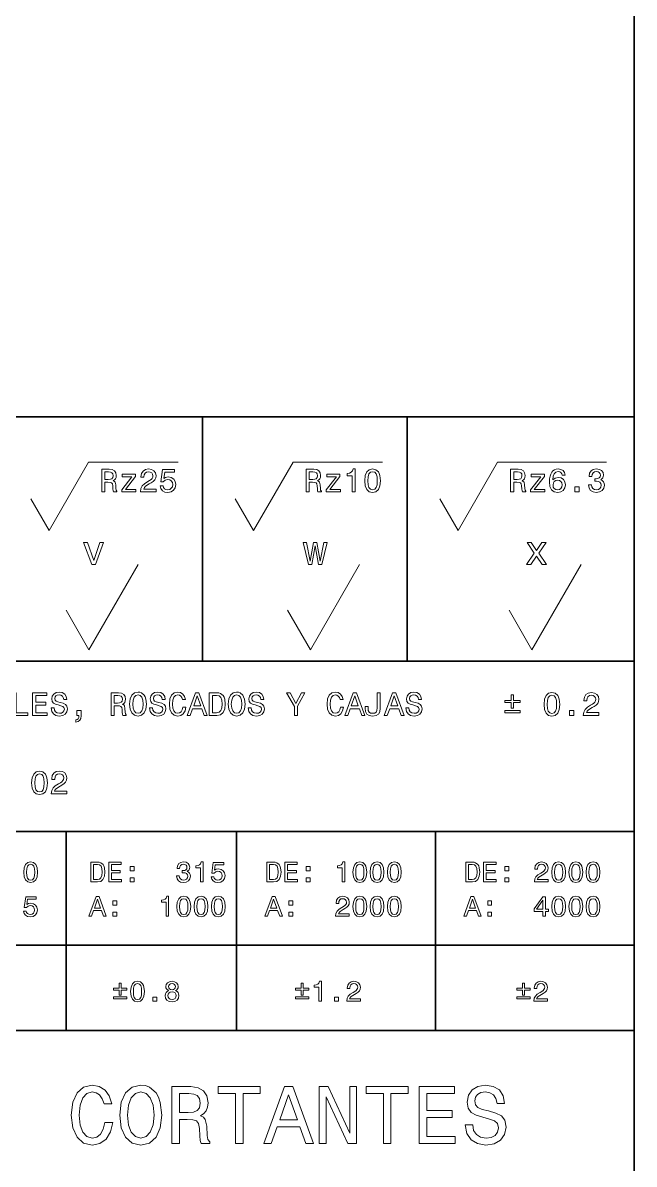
# Model space of a CAD drawing. Extents: x 11 to 831, y 11 to 585.
# Drawn here: x 755.1 to 831.3, y 300.3 to 442.6 of the extents above; entities that cross this region are included whole.
import ezdxf

# ---------------------------------------------------------------- set-up
doc = ezdxf.new("R2010")
doc.units = 0

msp = doc.modelspace()

# ---------------------------------------------------------------- linework, layer by layer
at = {"color": 7, "lineweight": 35}
for p, q in [((831.317627, 10.621877), (831.317627, 584.798035)), ((831.317627, 393.452271), (675.53009, 393.452271)), ((777.500122, 393.452271), (777.500122, 363.002899)), ((802.992615, 393.452271), (802.992615, 363.002899)), ((831.317627, 363.002899), (831.317627, 393.452271)), ((675.53009, 363.002899), (831.317627, 363.002899)), ((831.317627, 363.002869), (675.53009, 363.002869)), ((831.317627, 316.974731), (831.317627, 363.002869)), ((675.53009, 341.759094), (831.317627, 341.759094)), ((760.505127, 341.759094), (760.505127, 316.974731)), ((781.74884, 341.759094), (781.74884, 316.974731)), ((806.533203, 341.759094), (806.533203, 316.974731)), ((675.53009, 327.596619), (831.317627, 327.596619)), ((675.53009, 316.974731), (831.317627, 316.974731)), ((675.53009, 316.974731), (831.317627, 316.974731))]:
    msp.add_line(p, q, dxfattribs=at)
at = {"color": 7, "lineweight": 13}
for p, q in [((758.380737, 379.289764), (763.286743, 387.787262)), ((763.286743, 387.787262), (774.440308, 387.787262)), ((783.87323, 379.289764), (788.779236, 387.787262)), ((788.779236, 387.787262), (799.9328, 387.787262)), ((809.365723, 379.289764), (814.271729, 387.787262)), ((814.271729, 387.787262), (827.882263, 387.787262)), ((758.380737, 379.289764), (756.091248, 383.25528)), ((783.87323, 379.289764), (781.58374, 383.25528)), ((809.365723, 379.289764), (807.076233, 383.25528)), ((763.337585, 364.419159), (769.470154, 375.041046)), ((790.954468, 364.419159), (797.087036, 375.041046)), ((818.57135, 364.419159), (824.703918, 375.041046)), ((763.337585, 364.419159), (760.475708, 369.376038)), ((790.954468, 364.419159), (788.09259, 369.376038)), ((818.57135, 364.419159), (815.709473, 369.376038))]:
    msp.add_line(p, q, dxfattribs=at)
for points in [[(764.930603, 384.105011), (765.310181, 384.105011), (765.310181, 385.300873), (765.697876, 385.300873), (765.983582, 385.288635), (766.163208, 385.231476), (766.261108, 385.096802), (766.301941, 384.855988), (766.322327, 384.488678), (766.346863, 384.247864), (766.395813, 384.105011), (766.824341, 384.105011), (766.824341, 384.182556), (766.730469, 384.296844), (766.697876, 384.509064), (766.66925, 384.966187), (766.599915, 385.304932), (766.506042, 385.411072), (766.35907, 385.488617), (766.522339, 385.590637), (766.636597, 385.73349), (766.710083, 385.913086), (766.734558, 386.129395), (766.677429, 386.472229), (766.51416, 386.72937), (766.244812, 386.88446), (765.877502, 386.9375), (764.930603, 386.9375)], [(769.758911, 384.105011), (771.70575, 384.105011), (771.70575, 384.456024), (770.167053, 384.456024), (770.252747, 384.647827), (770.399658, 384.807007), (770.852722, 385.096802), (771.093506, 385.219238), (771.362915, 385.394745), (771.554749, 385.598816), (771.664917, 385.8396), (771.70575, 386.113068), (771.636353, 386.455902), (771.444519, 386.725281), (771.150696, 386.896698), (770.771118, 386.957916), (770.379272, 386.88855), (770.08136, 386.696716), (769.889526, 386.390594), (769.824219, 385.986542), (769.824219, 385.929413), (770.195618, 385.929413), (770.195618, 385.962067), (770.232361, 386.239594), (770.342529, 386.443665), (770.518066, 386.57428), (770.750671, 386.619171), (770.987427, 386.578339), (771.162903, 386.476318), (771.277161, 386.317139), (771.317993, 386.117157), (771.289429, 385.929413), (771.211914, 385.770233), (771.081299, 385.63147), (770.901672, 385.509003), (770.660889, 385.378418), (770.260925, 385.125366), (769.979309, 384.855988), (769.811951, 384.52948), (769.758911, 384.117249)], [(790.423157, 384.105011), (790.802734, 384.105011), (790.802734, 385.300873), (791.19043, 385.300873), (791.476135, 385.288635), (791.655762, 385.231476), (791.753662, 385.096802), (791.794495, 384.855988), (791.81488, 384.488678), (791.839417, 384.247864), (791.888367, 384.105011), (792.316895, 384.105011), (792.316895, 384.182556), (792.223022, 384.296844), (792.19043, 384.509064), (792.161804, 384.966187), (792.092468, 385.304932), (791.998596, 385.411072), (791.851624, 385.488617), (792.014893, 385.590637), (792.12915, 385.73349), (792.202637, 385.913086), (792.227112, 386.129395), (792.169983, 386.472229), (792.006714, 386.72937), (791.737366, 386.88446), (791.370056, 386.9375), (790.423157, 386.9375)], [(796.173828, 384.105011), (796.545288, 384.105011), (796.545288, 386.957916), (796.2677, 386.957916), (796.194275, 386.708954), (796.047363, 386.541626), (795.822876, 386.443665), (795.512695, 386.411011), (795.512695, 386.121216), (796.173828, 386.121216)], [(797.720703, 385.488617), (797.781921, 384.847839), (797.973755, 384.390717), (798.279846, 384.113159), (798.704346, 384.023376), (799.124695, 384.113159), (799.430847, 384.390717), (799.618591, 384.847839), (799.683899, 385.488617), (799.618591, 386.125305), (799.541016, 386.378357), (799.430847, 386.586517), (799.124695, 386.864044), (798.704346, 386.957916), (798.279846, 386.864044), (797.973755, 386.582428), (797.781921, 386.125305)], [(815.915649, 384.105011), (816.295227, 384.105011), (816.295227, 385.300873), (816.682922, 385.300873), (816.968628, 385.288635), (817.148254, 385.231476), (817.246155, 385.096802), (817.286987, 384.855988), (817.307373, 384.488678), (817.331909, 384.247864), (817.380859, 384.105011), (817.809387, 384.105011), (817.809387, 384.182556), (817.715515, 384.296844), (817.682861, 384.509064), (817.654297, 384.966187), (817.584961, 385.304932), (817.491089, 385.411072), (817.344116, 385.488617), (817.507385, 385.590637), (817.621643, 385.73349), (817.695129, 385.913086), (817.719604, 386.129395), (817.662476, 386.472229), (817.499207, 386.72937), (817.229858, 386.88446), (816.862549, 386.9375), (815.915649, 386.9375)], [(822.71936, 386.174286), (822.641785, 386.504883), (822.462219, 386.749756), (822.184692, 386.904846), (821.8255, 386.957916), (821.584717, 386.929352), (821.376587, 386.851807), (821.192932, 386.725281), (821.037842, 386.545685), (820.915344, 386.321228), (820.825562, 386.04776), (820.768433, 385.725342), (820.752136, 385.362091), (820.817444, 384.782532), (821.017395, 384.362152), (821.339844, 384.1091), (821.78064, 384.023376), (822.176514, 384.096863), (822.478577, 384.288666), (822.674438, 384.590698), (822.743835, 384.974365), (822.674438, 385.362091), (822.486694, 385.660034), (822.19696, 385.847778), (821.837769, 385.913086), (821.450012, 385.831451), (821.160278, 385.598816), (821.221497, 386.04776), (821.352112, 386.370209), (821.552063, 386.562012), (821.82959, 386.627319), (822.033691, 386.594666), (822.188782, 386.508972), (822.290833, 386.366119), (822.343872, 386.174286)], [(825.625305, 384.994751), (825.625305, 384.966187), (825.690613, 384.574371), (825.882446, 384.280518), (826.184448, 384.092773), (826.584473, 384.023376), (827.008911, 384.092773), (827.327271, 384.272339), (827.531311, 384.558044), (827.604797, 384.925385), (827.572144, 385.166168), (827.482361, 385.362091), (827.335449, 385.513092), (827.139526, 385.623291), (827.404846, 385.843689), (827.498718, 386.194702), (827.437439, 386.513031), (827.261963, 386.753845), (826.976257, 386.904846), (826.584473, 386.957916), (826.217102, 386.892609), (825.935486, 386.713043), (825.751831, 386.427338), (825.690613, 386.04776), (825.690613, 386.019196), (826.053894, 386.019196), (826.086548, 386.280396), (826.192627, 386.46814), (826.364075, 386.582428), (826.604858, 386.62323), (826.817078, 386.590576), (826.972168, 386.504883), (827.06604, 386.366119), (827.102783, 386.178375), (827.06604, 385.978394), (826.968079, 385.843689), (826.796692, 385.762054), (826.564026, 385.737579), (826.404846, 385.741669), (826.404846, 385.41922), (826.604858, 385.427399), (826.862, 385.390656), (827.053833, 385.292694), (827.168091, 385.133514), (827.208923, 384.925385), (827.164001, 384.68866), (827.045654, 384.513153), (826.85791, 384.402954), (826.608948, 384.366211), (826.351807, 384.407043), (826.164062, 384.52948), (826.045715, 384.725372), (826.000793, 384.994751)], [(765.771362, 386.590576), (766.020325, 386.566101), (766.195862, 386.488556), (766.30603, 386.345703), (766.342773, 386.121216), (766.301941, 385.884521), (766.191772, 385.741669), (766.004028, 385.668182), (765.746887, 385.647797), (765.310181, 385.647797), (765.310181, 386.590576)], [(768.701843, 385.99469), (767.424316, 384.378479), (767.424316, 384.105011), (769.199768, 384.105011), (769.199768, 384.407043), (767.87738, 384.407043), (769.142639, 386.019196), (769.142639, 386.296722), (767.485535, 386.296722), (767.485535, 385.99469)], [(772.199585, 384.84375), (772.289368, 384.509064), (772.48938, 384.247864), (772.783203, 384.084595), (773.158691, 384.023376), (773.570923, 384.096863), (773.893372, 384.296844), (774.097473, 384.615173), (774.174988, 385.023315), (774.105591, 385.402893), (773.909729, 385.700836), (773.603577, 385.89267), (773.207703, 385.962067), (772.901611, 385.913086), (772.664856, 385.778381), (772.779175, 386.541626), (774.019897, 386.541626), (774.019897, 386.876282), (772.505676, 386.876282), (772.281189, 385.374329), (772.607727, 385.374329), (772.844482, 385.566162), (773.146484, 385.635529), (773.407715, 385.590637), (773.607666, 385.460052), (773.734192, 385.26004), (773.779114, 385.00293), (773.734192, 384.745789), (773.603577, 384.545807), (773.403625, 384.419281), (773.146484, 384.37439), (772.930176, 384.402954), (772.762817, 384.496826), (772.640381, 384.643768), (772.579163, 384.84375)], [(791.263916, 386.590576), (791.512878, 386.566101), (791.688416, 386.488556), (791.798584, 386.345703), (791.835327, 386.121216), (791.794495, 385.884521), (791.684326, 385.741669), (791.496582, 385.668182), (791.239441, 385.647797), (790.802734, 385.647797), (790.802734, 386.590576)], [(794.194397, 385.99469), (792.91687, 384.378479), (792.91687, 384.105011), (794.692322, 384.105011), (794.692322, 384.407043), (793.369934, 384.407043), (794.635193, 386.019196), (794.635193, 386.296722), (792.978088, 386.296722), (792.978088, 385.99469)], [(798.112549, 385.488617), (798.145203, 385.982452), (798.247192, 386.337555), (798.430908, 386.545685), (798.704346, 386.619171), (798.973694, 386.545685), (799.157349, 386.337555), (799.259399, 385.982452), (799.292053, 385.488617), (799.259399, 384.990692), (799.157349, 384.63559), (798.973694, 384.427429), (798.704346, 384.358063), (798.430908, 384.427429), (798.247192, 384.63559), (798.145203, 384.990692)], [(816.756409, 386.590576), (817.005371, 386.566101), (817.180908, 386.488556), (817.291077, 386.345703), (817.32782, 386.121216), (817.286987, 385.884521), (817.176819, 385.741669), (816.989075, 385.668182), (816.731934, 385.647797), (816.295227, 385.647797), (816.295227, 386.590576)], [(819.68689, 385.99469), (818.409363, 384.378479), (818.409363, 384.105011), (820.184814, 384.105011), (820.184814, 384.407043), (818.862427, 384.407043), (820.127686, 386.019196), (820.127686, 386.296722), (818.470581, 386.296722), (818.470581, 385.99469)], [(822.347961, 384.970276), (822.30304, 384.713135), (822.188782, 384.517242), (822.005127, 384.386627), (821.77655, 384.345825), (821.535767, 384.386627), (821.352112, 384.513153), (821.233704, 384.709045), (821.19696, 384.966187), (821.237793, 385.219238), (821.352112, 385.411072), (821.539856, 385.533508), (821.792847, 385.5784), (822.013245, 385.533508), (822.188782, 385.415131), (822.30304, 385.223328)], [(823.915222, 384.105011), (824.478455, 384.105011), (824.478455, 384.713135), (823.915222, 384.713135)], [(763.691711, 375.041016), (764.166138, 375.041016), (765.166138, 377.78067), (764.701843, 377.78067), (763.931458, 375.571594), (763.145813, 377.78067), (762.676453, 377.78067)], [(791.135132, 375.041016), (791.543274, 377.367432), (791.951416, 375.041016), (792.379944, 375.041016), (793.053406, 377.78067), (792.619751, 377.78067), (792.165649, 375.454254), (791.762634, 377.78067), (791.318787, 377.78067), (790.915771, 375.454254), (790.46167, 377.78067), (790.033142, 377.78067), (790.706543, 375.041016)], [(818.430603, 375.041016), (819.134644, 376.1073), (819.85907, 375.041016), (820.399902, 375.041016), (819.420349, 376.454193), (820.34375, 377.78067), (819.823364, 377.78067), (819.155029, 376.785828), (818.486694, 377.78067), (817.956116, 377.78067), (818.864258, 376.449097), (817.90509, 375.041016)], [(753.88916, 356.23996), (755.709473, 356.23996), (755.709473, 356.582794), (754.264648, 356.582794), (754.264648, 359.072449), (753.88916, 359.072449)], [(756.317627, 356.23996), (758.113464, 356.23996), (758.113464, 356.582794), (756.693115, 356.582794), (756.693115, 357.541931), (757.958374, 357.541931), (757.958374, 357.880676), (756.693115, 357.880676), (756.693115, 358.729614), (758.080811, 358.729614), (758.080811, 359.072449), (756.317627, 359.072449)], [(758.986877, 357.174591), (758.615479, 357.174591), (758.697083, 356.741974), (758.901123, 356.423615), (759.215454, 356.231812), (759.639893, 356.162415), (760.060303, 356.227722), (760.374512, 356.407288), (760.574524, 356.688904), (760.64801, 357.060333), (760.586792, 357.394989), (760.415344, 357.611328), (760.137817, 357.75415), (759.766418, 357.860291), (759.448059, 357.937836), (759.239929, 358.027618), (759.121582, 358.158234), (759.084839, 358.362305), (759.121582, 358.545959), (759.227661, 358.684723), (759.39093, 358.778595), (759.615417, 358.811249), (759.843994, 358.770447), (760.02356, 358.660248), (760.141907, 358.476562), (760.199036, 358.2276), (760.570435, 358.2276), (760.570435, 358.235779), (760.505127, 358.619415), (760.313293, 358.905121), (760.011292, 359.084717), (759.603149, 359.145935), (759.23584, 359.084717), (758.950134, 358.9133), (758.766479, 358.64798), (758.701172, 358.305145), (758.754211, 357.999054), (758.909302, 357.790894), (759.154175, 357.65213), (759.488892, 357.546021), (759.819458, 357.452148), (760.06842, 357.362335), (760.219482, 357.23175), (760.272522, 357.019501), (760.223511, 356.803192), (760.096985, 356.639923), (759.905151, 356.537903), (759.65625, 356.505249), (759.378662, 356.55014), (759.166443, 356.680756), (759.031738, 356.892975)], [(766.09259, 356.23996), (766.472168, 356.23996), (766.472168, 357.435822), (766.859924, 357.435822), (767.14563, 357.423584), (767.325195, 357.366425), (767.423157, 357.23175), (767.463989, 356.990936), (767.484375, 356.623627), (767.50885, 356.382812), (767.557861, 356.23996), (767.986389, 356.23996), (767.986389, 356.317505), (767.892517, 356.431793), (767.859863, 356.644012), (767.831299, 357.101135), (767.761902, 357.43988), (767.66803, 357.546021), (767.521118, 357.623566), (767.684326, 357.725586), (767.798645, 357.868439), (767.87207, 358.048035), (767.896606, 358.264343), (767.839478, 358.607178), (767.676208, 358.864319), (767.406799, 359.019409), (767.03949, 359.072449), (766.09259, 359.072449)], [(766.93335, 358.725525), (767.182373, 358.70105), (767.357849, 358.623505), (767.468018, 358.480652), (767.504761, 358.256165), (767.463989, 358.01947), (767.35376, 357.876617), (767.166016, 357.803131), (766.908875, 357.782745), (766.472168, 357.782745), (766.472168, 358.725525)], [(768.410828, 357.656219), (768.484314, 357.019501), (768.696533, 356.55014), (769.027161, 356.260376), (769.459778, 356.162415), (769.888306, 356.260376), (770.223022, 356.55014), (770.431152, 357.019501), (770.508667, 357.656219), (770.431152, 358.288818), (770.34137, 358.545959), (770.223022, 358.758179), (769.888306, 359.047974), (769.684265, 359.121429), (769.459778, 359.149994), (769.023071, 359.047974), (768.692444, 358.762268), (768.484314, 358.292908)], [(768.802673, 357.656219), (768.847534, 358.150055), (768.982239, 358.513306), (769.19043, 358.733704), (769.459778, 358.811249), (769.725098, 358.733704), (769.933228, 358.509216), (770.067871, 358.145966), (770.116882, 357.656219), (770.067871, 357.162354), (769.933228, 356.799103), (769.725098, 356.578705), (769.459778, 356.505249), (769.19043, 356.578705), (768.982239, 356.799103), (768.847534, 357.158264)], [(771.271912, 357.174591), (770.900513, 357.174591), (770.982117, 356.741974), (771.186218, 356.423615), (771.500488, 356.231812), (771.924927, 356.162415), (772.345337, 356.227722), (772.659607, 356.407288), (772.859619, 356.688904), (772.933044, 357.060333), (772.871826, 357.394989), (772.700439, 357.611328), (772.422852, 357.75415), (772.051453, 357.860291), (771.733154, 357.937836), (771.524963, 358.027618), (771.406616, 358.158234), (771.369873, 358.362305), (771.406616, 358.545959), (771.512695, 358.684723), (771.675964, 358.778595), (771.900452, 358.811249), (772.129028, 358.770447), (772.308594, 358.660248), (772.426941, 358.476562), (772.484131, 358.2276), (772.85553, 358.2276), (772.85553, 358.235779), (772.790222, 358.619415), (772.598389, 358.905121), (772.296326, 359.084717), (771.888184, 359.145935), (771.520874, 359.084717), (771.235168, 358.9133), (771.051514, 358.64798), (770.986206, 358.305145), (771.039307, 357.999054), (771.194336, 357.790894), (771.43927, 357.65213), (771.773926, 357.546021), (772.104553, 357.452148), (772.353516, 357.362335), (772.504517, 357.23175), (772.557556, 357.019501), (772.508606, 356.803192), (772.38208, 356.639923), (772.190247, 356.537903), (771.941284, 356.505249), (771.663757, 356.55014), (771.451477, 356.680756), (771.316833, 356.892975)], [(775.034973, 357.292969), (774.953369, 356.950134), (774.818665, 356.705231), (774.63092, 356.55423), (774.410522, 356.505249), (774.145264, 356.578705), (773.937073, 356.799103), (773.79834, 357.158264), (773.753418, 357.656219), (773.79834, 358.150055), (773.932983, 358.513306), (774.141174, 358.733704), (774.410522, 358.811249), (774.606445, 358.770447), (774.773804, 358.656158), (774.904358, 358.472504), (774.994141, 358.219452), (775.381897, 358.219452), (775.25946, 358.607178), (775.047241, 358.901031), (774.757446, 359.084717), (774.410522, 359.149994), (773.977905, 359.047974), (773.647339, 358.762268), (773.435059, 358.292908), (773.361633, 357.656219), (773.435059, 357.019501), (773.647339, 356.55014), (773.977905, 356.260376), (774.410522, 356.162415), (774.7901, 356.23996), (775.096191, 356.456268), (775.3125, 356.811371), (775.426819, 357.292969)], [(775.590088, 356.23996), (775.965576, 356.23996), (776.263489, 357.072571), (777.394043, 357.072571), (777.691956, 356.23996), (778.075623, 356.23996), (777.03894, 359.076538), (776.622681, 359.076538)], [(776.394104, 357.419495), (776.830811, 358.668396), (777.267517, 357.419495)], [(779.283752, 359.072449), (778.340942, 359.072449), (778.340942, 356.23996), (779.283752, 356.23996), (779.728638, 356.329742), (780.059204, 356.60321), (780.263306, 357.048065), (780.336731, 357.656219), (780.271423, 358.276581), (780.189819, 358.521484), (780.075562, 358.717377), (779.744934, 358.982666), (779.528625, 359.047974)], [(779.255188, 358.733704), (779.565369, 358.672485), (779.777588, 358.484741), (779.904114, 358.150055), (779.944946, 357.656219), (779.900024, 357.17868), (779.773499, 356.843994), (779.55719, 356.644012), (779.255188, 356.578705), (778.72052, 356.578705), (778.72052, 358.733704)], [(780.695923, 357.656219), (780.769348, 357.019501), (780.981628, 356.55014), (781.312195, 356.260376), (781.744812, 356.162415), (782.173401, 356.260376), (782.508057, 356.55014), (782.716187, 357.019501), (782.793762, 357.656219), (782.716187, 358.288818), (782.626404, 358.545959), (782.508057, 358.758179), (782.173401, 359.047974), (781.969299, 359.121429), (781.744812, 359.149994), (781.308105, 359.047974), (780.977539, 358.762268), (780.769348, 358.292908)], [(781.087708, 357.656219), (781.132629, 358.150055), (781.267334, 358.513306), (781.475464, 358.733704), (781.744812, 358.811249), (782.010132, 358.733704), (782.218262, 358.509216), (782.352966, 358.145966), (782.401917, 357.656219), (782.352966, 357.162354), (782.218262, 356.799103), (782.010132, 356.578705), (781.744812, 356.505249), (781.475464, 356.578705), (781.267334, 356.799103), (781.132629, 357.158264)], [(783.557007, 357.174591), (783.185547, 357.174591), (783.267212, 356.741974), (783.471252, 356.423615), (783.785522, 356.231812), (784.210022, 356.162415), (784.630371, 356.227722), (784.944641, 356.407288), (785.144653, 356.688904), (785.21814, 357.060333), (785.15686, 357.394989), (784.985474, 357.611328), (784.707947, 357.75415), (784.336548, 357.860291), (784.018188, 357.937836), (783.809998, 358.027618), (783.69165, 358.158234), (783.654907, 358.362305), (783.69165, 358.545959), (783.797791, 358.684723), (783.96106, 358.778595), (784.185547, 358.811249), (784.414062, 358.770447), (784.593628, 358.660248), (784.712036, 358.476562), (784.769165, 358.2276), (785.140564, 358.2276), (785.140564, 358.235779), (785.075256, 358.619415), (784.883423, 358.905121), (784.581421, 359.084717), (784.173279, 359.145935), (783.805969, 359.084717), (783.520264, 358.9133), (783.336548, 358.64798), (783.271301, 358.305145), (783.324341, 357.999054), (783.479431, 357.790894), (783.724304, 357.65213), (784.05896, 357.546021), (784.389587, 357.452148), (784.63855, 357.362335), (784.789551, 357.23175), (784.842651, 357.019501), (784.79364, 356.803192), (784.667114, 356.639923), (784.475281, 356.537903), (784.226318, 356.505249), (783.948792, 356.55014), (783.736572, 356.680756), (783.601868, 356.892975)], [(789.328125, 356.23996), (789.328125, 357.386841), (790.258667, 359.076538), (789.834167, 359.076538), (789.136292, 357.733765), (788.430176, 359.076538), (787.977173, 359.076538), (788.948547, 357.362335), (788.948547, 356.23996)], [(794.691101, 357.292969), (794.609436, 356.950134), (794.474731, 356.705231), (794.286987, 356.55423), (794.06665, 356.505249), (793.801331, 356.578705), (793.59314, 356.799103), (793.454407, 357.158264), (793.409546, 357.656219), (793.454407, 358.150055), (793.589111, 358.513306), (793.797241, 358.733704), (794.06665, 358.811249), (794.262512, 358.770447), (794.429871, 358.656158), (794.560486, 358.472504), (794.650269, 358.219452), (795.038025, 358.219452), (794.915527, 358.607178), (794.703308, 358.901031), (794.413513, 359.084717), (794.06665, 359.149994), (793.633972, 359.047974), (793.303406, 358.762268), (793.091187, 358.292908), (793.0177, 357.656219), (793.091187, 357.019501), (793.303406, 356.55014), (793.633972, 356.260376), (794.06665, 356.162415), (794.446167, 356.23996), (794.752319, 356.456268), (794.968628, 356.811371), (795.082886, 357.292969)], [(795.246155, 356.23996), (795.621643, 356.23996), (795.919556, 357.072571), (797.05011, 357.072571), (797.348083, 356.23996), (797.73175, 356.23996), (796.695068, 359.076538), (796.278748, 359.076538)], [(796.050171, 357.419495), (796.486877, 358.668396), (796.923584, 357.419495)], [(799.270447, 357.17868), (799.241821, 356.876648), (799.156128, 356.668518), (798.980652, 356.541992), (798.711243, 356.505249), (798.445984, 356.541992), (798.270447, 356.660339), (798.168457, 356.8685), (798.139893, 357.170532), (798.14801, 357.374603), (797.780701, 357.374603), (797.772522, 357.166443), (797.821533, 356.713409), (797.988892, 356.399139), (798.278625, 356.223633), (798.707153, 356.162415), (799.131653, 356.223633), (799.421448, 356.399139), (799.588745, 356.70932), (799.641846, 357.162354), (799.641846, 359.072449), (799.270447, 359.072449)], [(800.160156, 356.23996), (800.535645, 356.23996), (800.833618, 357.072571), (801.964172, 357.072571), (802.262085, 356.23996), (802.645752, 356.23996), (801.60907, 359.076538), (801.192749, 359.076538)], [(800.964233, 357.419495), (801.40094, 358.668396), (801.837646, 357.419495)], [(803.213074, 357.174591), (802.841675, 357.174591), (802.923279, 356.741974), (803.12738, 356.423615), (803.44165, 356.231812), (803.866089, 356.162415), (804.286499, 356.227722), (804.600769, 356.407288), (804.80072, 356.688904), (804.874207, 357.060333), (804.812988, 357.394989), (804.641541, 357.611328), (804.364014, 357.75415), (803.992615, 357.860291), (803.674255, 357.937836), (803.466125, 358.027618), (803.347778, 358.158234), (803.311035, 358.362305), (803.347778, 358.545959), (803.453857, 358.684723), (803.617126, 358.778595), (803.841614, 358.811249), (804.07019, 358.770447), (804.249756, 358.660248), (804.368103, 358.476562), (804.425232, 358.2276), (804.796631, 358.2276), (804.796631, 358.235779), (804.731323, 358.619415), (804.539551, 358.905121), (804.237488, 359.084717), (803.829346, 359.145935), (803.462036, 359.084717), (803.176331, 358.9133), (802.992676, 358.64798), (802.927368, 358.305145), (802.980408, 357.999054), (803.135498, 357.790894), (803.380371, 357.65213), (803.715088, 357.546021), (804.045654, 357.452148), (804.294617, 357.362335), (804.445679, 357.23175), (804.498718, 357.019501), (804.449707, 356.803192), (804.323242, 356.639923), (804.131348, 356.537903), (803.882446, 356.505249), (803.604858, 356.55014), (803.392639, 356.680756), (803.257935, 356.892975)], [(816.000122, 357.1297), (816.281738, 357.1297), (816.281738, 357.835785), (817.089844, 357.835785), (817.089844, 358.113342), (816.281738, 358.113342), (816.281738, 358.815338), (816.000122, 358.815338), (816.000122, 358.113342), (815.192017, 358.113342), (815.192017, 357.835785), (816.000122, 357.835785)], [(820.073364, 357.623566), (820.134644, 356.982788), (820.326416, 356.525665), (820.632568, 356.248108), (821.057007, 356.158325), (821.477417, 356.248108), (821.783508, 356.525665), (821.971252, 356.982788), (822.03656, 357.623566), (821.971252, 358.260254), (821.893677, 358.513306), (821.783508, 358.721466), (821.477417, 358.998993), (821.057007, 359.092865), (820.632568, 358.998993), (820.326416, 358.717377), (820.134644, 358.260254)], [(820.46521, 357.623566), (820.497864, 358.117401), (820.599915, 358.472504), (820.783569, 358.680634), (821.057007, 358.75412), (821.326416, 358.680634), (821.51001, 358.472504), (821.612061, 358.117401), (821.644714, 357.623566), (821.612061, 357.125641), (821.51001, 356.770538), (821.326416, 356.562378), (821.057007, 356.493011), (820.783569, 356.562378), (820.599915, 356.770538), (820.497864, 357.125641)], [(824.975159, 356.23996), (826.921997, 356.23996), (826.921997, 356.590973), (825.383301, 356.590973), (825.468994, 356.782776), (825.615967, 356.941956), (826.06897, 357.23175), (826.309814, 357.354187), (826.579163, 357.529694), (826.770996, 357.733765), (826.881165, 357.974548), (826.921997, 358.248016), (826.8526, 358.590851), (826.660767, 358.860229), (826.366943, 359.031647), (825.987366, 359.092865), (825.59552, 359.023499), (825.297607, 358.831665), (825.105774, 358.525543), (825.040466, 358.12149), (825.040466, 358.064362), (825.411865, 358.064362), (825.411865, 358.097015), (825.448608, 358.374542), (825.558838, 358.578613), (825.734314, 358.709229), (825.966919, 358.75412), (826.203674, 358.713287), (826.37915, 358.611267), (826.493469, 358.452087), (826.534302, 358.252106), (826.505676, 358.064362), (826.428162, 357.905182), (826.297546, 357.766418), (826.117981, 357.643951), (825.877197, 357.513367), (825.477173, 357.260315), (825.195557, 356.990936), (825.028198, 356.664429), (824.975159, 356.252197)], [(761.807129, 356.23996), (762.080566, 356.23996), (762.080566, 356.162415), (762.060181, 355.966492), (761.994873, 355.827728), (761.880615, 355.737946), (761.709167, 355.693054), (761.709167, 355.415527), (761.990784, 355.480804), (762.198914, 355.631836), (762.325439, 355.87262), (762.370361, 356.195068), (762.370361, 356.852173), (761.807129, 356.852173)], [(815.192017, 356.852173), (815.192017, 356.570557), (817.089844, 356.570557), (817.089844, 356.852173)], [(823.232422, 356.23996), (823.795654, 356.23996), (823.795654, 356.848083), (823.232422, 356.848083)], [(756.191101, 347.836334), (756.252319, 347.195557), (756.444153, 346.738434), (756.750244, 346.460876), (757.174683, 346.371094), (757.595093, 346.460876), (757.901184, 346.738434), (758.088928, 347.195557), (758.154236, 347.836334), (758.088928, 348.473022), (758.011414, 348.726074), (757.901184, 348.934235), (757.595093, 349.211761), (757.174683, 349.305634), (756.750244, 349.211761), (756.444153, 348.930145), (756.252319, 348.473022)], [(756.582886, 347.836334), (756.61554, 348.33017), (756.71759, 348.685272), (756.901245, 348.893402), (757.174683, 348.966888), (757.444092, 348.893402), (757.627747, 348.685272), (757.729797, 348.33017), (757.762451, 347.836334), (757.729797, 347.338409), (757.627747, 346.983307), (757.444092, 346.775146), (757.174683, 346.70578), (756.901245, 346.775146), (756.71759, 346.983307), (756.61554, 347.338409)], [(758.635864, 346.452728), (760.582703, 346.452728), (760.582703, 346.803741), (759.044006, 346.803741), (759.1297, 346.995544), (759.276611, 347.154724), (759.729675, 347.444519), (759.970459, 347.566956), (760.239868, 347.742462), (760.431702, 347.946533), (760.54187, 348.187317), (760.582703, 348.460785), (760.513306, 348.803619), (760.321472, 349.072998), (760.027588, 349.244415), (759.648071, 349.305634), (759.256226, 349.236267), (758.958313, 349.044434), (758.766479, 348.738312), (758.701172, 348.334259), (758.701172, 348.27713), (759.072571, 348.27713), (759.072571, 348.309784), (759.109314, 348.587311), (759.219482, 348.791382), (759.39502, 348.921997), (759.627625, 348.966888), (759.86438, 348.926056), (760.039856, 348.824036), (760.154175, 348.664856), (760.194946, 348.464874), (760.166382, 348.27713), (760.088867, 348.11795), (759.958252, 347.979187), (759.778687, 347.85672), (759.537842, 347.726135), (759.137878, 347.473083), (758.856262, 347.203705), (758.688904, 346.877197), (758.635864, 346.464966)], [(755.207458, 336.698181), (755.261047, 336.137482), (755.428894, 335.737518), (755.696716, 335.494659), (756.068115, 335.416107), (756.435974, 335.494659), (756.703796, 335.737518), (756.868103, 336.137482), (756.925232, 336.698181), (756.868103, 337.25528), (756.800232, 337.476685), (756.703796, 337.658844), (756.435974, 337.901672), (756.068115, 337.983826), (755.696716, 337.901672), (755.428894, 337.655273), (755.261047, 337.25528)], [(755.550293, 336.698181), (755.578857, 337.13028), (755.668152, 337.440979), (755.828857, 337.623108), (756.068115, 337.687408), (756.303833, 337.623108), (756.464539, 337.440979), (756.553833, 337.13028), (756.582397, 336.698181), (756.553833, 336.262482), (756.464539, 335.951782), (756.303833, 335.769653), (756.068115, 335.708923), (755.828857, 335.769653), (755.668152, 335.951782), (755.578857, 336.262482)], [(764.408936, 337.965942), (763.583984, 337.965942), (763.583984, 335.487518), (764.408936, 335.487518), (764.798218, 335.566071), (765.087463, 335.805359), (765.266052, 336.194611), (765.330322, 336.726746), (765.273193, 337.269562), (765.201782, 337.483826), (765.101807, 337.655273), (764.8125, 337.88739), (764.62323, 337.944519)], [(764.383972, 337.669556), (764.655396, 337.615967), (764.841064, 337.451691), (764.951782, 337.158844), (764.987488, 336.726746), (764.948242, 336.308899), (764.837524, 336.016052), (764.648254, 335.841064), (764.383972, 335.783936), (763.916138, 335.783936), (763.916138, 337.669556)], [(765.812439, 335.487518), (767.383789, 335.487518), (767.383789, 335.787506), (766.140991, 335.787506), (766.140991, 336.62674), (767.248108, 336.62674), (767.248108, 336.923157), (766.140991, 336.923157), (766.140991, 337.665985), (767.355225, 337.665985), (767.355225, 337.965942), (765.812439, 337.965942)], [(768.465881, 336.873169), (768.95874, 336.873169), (768.95874, 337.405273), (768.465881, 337.405273)], [(774.262024, 336.266052), (774.262024, 336.241058), (774.319153, 335.898224), (774.487, 335.641083), (774.751282, 335.476807), (775.101257, 335.416107), (775.472656, 335.476807), (775.751221, 335.633942), (775.929749, 335.883911), (775.994019, 336.205322), (775.965454, 336.416046), (775.886902, 336.587463), (775.758362, 336.719604), (775.586914, 336.81601), (775.819031, 337.00885), (775.901184, 337.315979), (775.847656, 337.594543), (775.694092, 337.805237), (775.444092, 337.937378), (775.101257, 337.983826), (774.779846, 337.926666), (774.533386, 337.769531), (774.372681, 337.519562), (774.319153, 337.187439), (774.319153, 337.162415), (774.636963, 337.162415), (774.665527, 337.390991), (774.758423, 337.555267), (774.908386, 337.655273), (775.11908, 337.690979), (775.30481, 337.662415), (775.440491, 337.587402), (775.522644, 337.465973), (775.55481, 337.301697), (775.522644, 337.126709), (775.436951, 337.00885), (775.286926, 336.937439), (775.083374, 336.916016), (774.944092, 336.919586), (774.944092, 336.637451), (775.11908, 336.644592), (775.344055, 336.612457), (775.511902, 336.526733), (775.611938, 336.387482), (775.647644, 336.205322), (775.608337, 335.998199), (775.504761, 335.844635), (775.340515, 335.74823), (775.122681, 335.716064), (774.897705, 335.751801), (774.733398, 335.858917), (774.629822, 336.030334), (774.590576, 336.266052)], [(777.247559, 335.487518), (777.57251, 335.487518), (777.57251, 337.983826), (777.329712, 337.983826), (777.265381, 337.765961), (777.136841, 337.619537), (776.94043, 337.533844), (776.669006, 337.50528), (776.669006, 337.251709), (777.247559, 337.251709)], [(778.57605, 336.133911), (778.654602, 335.841064), (778.82959, 335.612518), (779.086731, 335.469666), (779.415283, 335.416107), (779.776001, 335.480377), (780.058105, 335.655365), (780.236694, 335.933929), (780.304504, 336.291046), (780.243835, 336.623169), (780.072388, 336.883881), (779.804565, 337.051727), (779.45813, 337.112427), (779.190308, 337.06958), (778.983154, 336.951721), (779.083191, 337.619537), (780.168823, 337.619537), (780.168823, 337.912384), (778.843872, 337.912384), (778.647461, 336.598175), (778.933167, 336.598175), (779.14032, 336.766022), (779.404602, 336.826721), (779.633118, 336.787445), (779.808105, 336.673157), (779.918823, 336.498169), (779.95813, 336.273193), (779.918823, 336.048187), (779.804565, 335.873199), (779.629578, 335.762512), (779.404602, 335.723206), (779.215332, 335.74823), (779.068909, 335.830353), (778.961731, 335.958923), (778.908203, 336.133911)], [(786.36084, 337.965942), (785.535889, 337.965942), (785.535889, 335.487518), (786.36084, 335.487518), (786.750122, 335.566071), (787.039368, 335.805359), (787.217957, 336.194611), (787.282227, 336.726746), (787.225098, 337.269562), (787.153687, 337.483826), (787.053711, 337.655273), (786.764404, 337.88739), (786.575134, 337.944519)], [(786.335876, 337.669556), (786.6073, 337.615967), (786.792969, 337.451691), (786.903687, 337.158844), (786.939392, 336.726746), (786.900146, 336.308899), (786.789429, 336.016052), (786.600159, 335.841064), (786.335876, 335.783936), (785.868042, 335.783936), (785.868042, 337.669556)], [(787.764343, 335.487518), (789.335693, 335.487518), (789.335693, 335.787506), (788.092896, 335.787506), (788.092896, 336.62674), (789.200012, 336.62674), (789.200012, 336.923157), (788.092896, 336.923157), (788.092896, 337.665985), (789.307129, 337.665985), (789.307129, 337.965942), (787.764343, 337.965942)], [(790.417786, 336.873169), (790.910645, 336.873169), (790.910645, 337.405273), (790.417786, 337.405273)], [(794.899658, 335.487518), (795.22467, 335.487518), (795.22467, 337.983826), (794.981812, 337.983826), (794.917542, 337.765961), (794.789001, 337.619537), (794.592529, 337.533844), (794.321167, 337.50528), (794.321167, 337.251709), (794.899658, 337.251709)], [(796.253174, 336.698181), (796.306763, 336.137482), (796.474609, 335.737518), (796.742432, 335.494659), (797.113831, 335.416107), (797.481689, 335.494659), (797.749512, 335.737518), (797.913818, 336.137482), (797.970947, 336.698181), (797.913818, 337.25528), (797.845947, 337.476685), (797.749512, 337.658844), (797.481689, 337.901672), (797.113831, 337.983826), (796.742432, 337.901672), (796.474609, 337.655273), (796.306763, 337.25528)], [(796.596008, 336.698181), (796.624573, 337.13028), (796.713867, 337.440979), (796.874573, 337.623108), (797.113831, 337.687408), (797.349548, 337.623108), (797.510254, 337.440979), (797.599548, 337.13028), (797.628113, 336.698181), (797.599548, 336.262482), (797.510254, 335.951782), (797.349548, 335.769653), (797.113831, 335.708923), (796.874573, 335.769653), (796.713867, 335.951782), (796.624573, 336.262482)], [(798.403076, 336.698181), (798.456665, 336.137482), (798.624512, 335.737518), (798.892334, 335.494659), (799.263733, 335.416107), (799.631592, 335.494659), (799.899414, 335.737518), (800.063721, 336.137482), (800.12085, 336.698181), (800.063721, 337.25528), (799.99585, 337.476685), (799.899414, 337.658844), (799.631592, 337.901672), (799.263733, 337.983826), (798.892334, 337.901672), (798.624512, 337.655273), (798.456665, 337.25528)], [(798.745911, 336.698181), (798.774475, 337.13028), (798.86377, 337.440979), (799.024475, 337.623108), (799.263733, 337.687408), (799.499451, 337.623108), (799.660156, 337.440979), (799.749451, 337.13028), (799.778015, 336.698181), (799.749451, 336.262482), (799.660156, 335.951782), (799.499451, 335.769653), (799.263733, 335.708923), (799.024475, 335.769653), (798.86377, 335.951782), (798.774475, 336.262482)], [(800.552979, 336.698181), (800.606506, 336.137482), (800.774353, 335.737518), (801.042236, 335.494659), (801.413635, 335.416107), (801.781433, 335.494659), (802.049316, 335.737518), (802.213562, 336.137482), (802.270691, 336.698181), (802.213562, 337.25528), (802.145752, 337.476685), (802.049316, 337.658844), (801.781433, 337.901672), (801.413635, 337.983826), (801.042236, 337.901672), (800.774353, 337.655273), (800.606506, 337.25528)], [(800.895813, 336.698181), (800.924377, 337.13028), (801.013672, 337.440979), (801.174377, 337.623108), (801.413635, 337.687408), (801.649353, 337.623108), (801.810059, 337.440979), (801.899292, 337.13028), (801.927856, 336.698181), (801.899292, 336.262482), (801.810059, 335.951782), (801.649353, 335.769653), (801.413635, 335.708923), (801.174377, 335.769653), (801.013672, 335.951782), (800.924377, 336.262482)], [(811.145203, 337.965942), (810.320251, 337.965942), (810.320251, 335.487518), (811.145203, 335.487518), (811.534485, 335.566071), (811.82373, 335.805359), (812.002319, 336.194611), (812.066589, 336.726746), (812.00946, 337.269562), (811.938049, 337.483826), (811.838013, 337.655273), (811.548767, 337.88739), (811.359497, 337.944519)], [(811.120239, 337.669556), (811.391663, 337.615967), (811.577332, 337.451691), (811.688049, 337.158844), (811.723755, 336.726746), (811.684509, 336.308899), (811.573792, 336.016052), (811.384521, 335.841064), (811.120239, 335.783936), (810.652405, 335.783936), (810.652405, 337.669556)], [(812.548706, 335.487518), (814.120056, 335.487518), (814.120056, 335.787506), (812.877258, 335.787506), (812.877258, 336.62674), (813.984375, 336.62674), (813.984375, 336.923157), (812.877258, 336.923157), (812.877258, 337.665985), (814.091492, 337.665985), (814.091492, 337.965942), (812.548706, 337.965942)], [(815.202148, 336.873169), (815.695007, 336.873169), (815.695007, 337.405273), (815.202148, 337.405273)], [(818.876953, 335.487518), (820.580444, 335.487518), (820.580444, 335.794647), (819.23407, 335.794647), (819.309082, 335.962494), (819.437622, 336.101776), (819.834045, 336.355316), (820.044739, 336.462463), (820.280457, 336.616028), (820.448303, 336.794586), (820.544739, 337.00528), (820.580444, 337.244568), (820.519714, 337.544556), (820.351868, 337.780243), (820.094727, 337.930237), (819.762634, 337.983826), (819.4198, 337.923096), (819.159058, 337.755249), (818.991211, 337.487396), (818.934082, 337.13385), (818.934082, 337.083862), (819.259094, 337.083862), (819.259094, 337.112427), (819.291199, 337.355286), (819.387634, 337.533844), (819.541199, 337.648102), (819.744751, 337.687408), (819.951904, 337.651672), (820.105469, 337.562408), (820.205444, 337.423126), (820.24115, 337.248138), (820.216187, 337.083862), (820.148315, 336.94458), (820.034058, 336.823151), (819.876892, 336.716034), (819.666199, 336.601746), (819.316223, 336.380341), (819.069824, 336.144623), (818.923401, 335.858917), (818.876953, 335.49823)], [(821.037537, 336.698181), (821.091125, 336.137482), (821.258972, 335.737518), (821.526794, 335.494659), (821.898193, 335.416107), (822.266052, 335.494659), (822.533875, 335.737518), (822.698181, 336.137482), (822.75531, 336.698181), (822.698181, 337.25528), (822.63031, 337.476685), (822.533875, 337.658844), (822.266052, 337.901672), (821.898193, 337.983826), (821.526794, 337.901672), (821.258972, 337.655273), (821.091125, 337.25528)], [(821.380371, 336.698181), (821.408936, 337.13028), (821.49823, 337.440979), (821.658936, 337.623108), (821.898193, 337.687408), (822.133911, 337.623108), (822.294617, 337.440979), (822.383911, 337.13028), (822.412476, 336.698181), (822.383911, 336.262482), (822.294617, 335.951782), (822.133911, 335.769653), (821.898193, 335.708923), (821.658936, 335.769653), (821.49823, 335.951782), (821.408936, 336.262482)], [(823.187439, 336.698181), (823.241028, 336.137482), (823.408875, 335.737518), (823.676697, 335.494659), (824.048096, 335.416107), (824.415955, 335.494659), (824.683777, 335.737518), (824.848083, 336.137482), (824.905212, 336.698181), (824.848083, 337.25528), (824.780212, 337.476685), (824.683777, 337.658844), (824.415955, 337.901672), (824.048096, 337.983826), (823.676697, 337.901672), (823.408875, 337.655273), (823.241028, 337.25528)], [(823.530273, 336.698181), (823.558838, 337.13028), (823.648132, 337.440979), (823.808838, 337.623108), (824.048096, 337.687408), (824.283813, 337.623108), (824.444519, 337.440979), (824.533813, 337.13028), (824.562378, 336.698181), (824.533813, 336.262482), (824.444519, 335.951782), (824.283813, 335.769653), (824.048096, 335.708923), (823.808838, 335.769653), (823.648132, 335.951782), (823.558838, 336.262482)], [(825.337341, 336.698181), (825.390869, 336.137482), (825.558716, 335.737518), (825.826599, 335.494659), (826.197998, 335.416107), (826.565796, 335.494659), (826.833679, 335.737518), (826.997925, 336.137482), (827.055054, 336.698181), (826.997925, 337.25528), (826.930115, 337.476685), (826.833679, 337.658844), (826.565796, 337.901672), (826.197998, 337.983826), (825.826599, 337.901672), (825.558716, 337.655273), (825.390869, 337.25528)], [(825.680176, 336.698181), (825.70874, 337.13028), (825.798035, 337.440979), (825.95874, 337.623108), (826.197998, 337.687408), (826.433716, 337.623108), (826.594421, 337.440979), (826.683655, 337.13028), (826.712219, 336.698181), (826.683655, 336.262482), (826.594421, 335.951782), (826.433716, 335.769653), (826.197998, 335.708923), (825.95874, 335.769653), (825.798035, 335.951782), (825.70874, 336.262482)], [(768.465881, 335.487518), (768.95874, 335.487518), (768.95874, 336.019623), (768.465881, 336.019623)], [(790.417786, 335.487518), (790.910645, 335.487518), (790.910645, 336.019623), (790.417786, 336.019623)], [(815.202148, 335.487518), (815.695007, 335.487518), (815.695007, 336.019623), (815.202148, 336.019623)], [(755.182434, 331.85199), (755.261047, 331.559143), (755.436035, 331.330597), (755.693115, 331.187744), (756.021667, 331.134186), (756.382385, 331.198456), (756.66449, 331.373444), (756.843079, 331.652008), (756.91095, 332.009125), (756.85022, 332.341248), (756.678772, 332.601959), (756.41095, 332.769806), (756.064575, 332.830505), (755.796692, 332.787659), (755.5896, 332.6698), (755.689575, 333.337616), (756.775208, 333.337616), (756.775208, 333.630463), (755.450317, 333.630463), (755.253906, 332.316254), (755.539551, 332.316254), (755.746704, 332.4841), (756.010986, 332.5448), (756.239563, 332.505524), (756.414551, 332.391235), (756.525269, 332.216248), (756.564514, 331.991272), (756.525269, 331.766266), (756.41095, 331.591278), (756.235962, 331.480591), (756.010986, 331.441284), (755.821716, 331.466309), (755.675293, 331.548431), (755.568176, 331.677002), (755.514587, 331.85199)], [(763.326843, 331.205597), (763.655396, 331.205597), (763.916138, 331.934143), (764.905334, 331.934143), (765.166077, 331.205597), (765.50177, 331.205597), (764.594666, 333.687592), (764.230408, 333.687592)], [(764.030396, 332.237671), (764.412537, 333.330475), (764.794678, 332.237671)], [(766.315979, 332.591248), (766.808838, 332.591248), (766.808838, 333.123352), (766.315979, 333.123352)], [(772.947754, 331.205597), (773.272766, 331.205597), (773.272766, 333.701904), (773.029907, 333.701904), (772.965637, 333.484039), (772.837097, 333.337616), (772.640625, 333.251923), (772.369263, 333.223358), (772.369263, 332.969788), (772.947754, 332.969788)], [(774.30127, 332.41626), (774.354858, 331.85556), (774.522705, 331.455597), (774.790527, 331.212738), (775.161926, 331.134186), (775.529785, 331.212738), (775.797607, 331.455597), (775.961914, 331.85556), (776.019043, 332.41626), (775.961914, 332.973358), (775.894043, 333.194763), (775.797607, 333.376923), (775.529785, 333.619751), (775.161926, 333.701904), (774.790527, 333.619751), (774.522705, 333.373352), (774.354858, 332.973358)], [(774.644104, 332.41626), (774.672668, 332.848358), (774.761963, 333.159058), (774.922668, 333.341187), (775.161926, 333.405487), (775.397644, 333.341187), (775.55835, 333.159058), (775.647644, 332.848358), (775.676208, 332.41626), (775.647644, 331.98056), (775.55835, 331.669861), (775.397644, 331.487732), (775.161926, 331.427002), (774.922668, 331.487732), (774.761963, 331.669861), (774.672668, 331.98056)], [(776.451172, 332.41626), (776.504761, 331.85556), (776.672607, 331.455597), (776.94043, 331.212738), (777.311829, 331.134186), (777.679688, 331.212738), (777.94751, 331.455597), (778.111816, 331.85556), (778.168945, 332.41626), (778.111816, 332.973358), (778.043945, 333.194763), (777.94751, 333.376923), (777.679688, 333.619751), (777.311829, 333.701904), (776.94043, 333.619751), (776.672607, 333.373352), (776.504761, 332.973358)], [(776.794006, 332.41626), (776.822571, 332.848358), (776.911865, 333.159058), (777.072571, 333.341187), (777.311829, 333.405487), (777.547546, 333.341187), (777.708252, 333.159058), (777.797546, 332.848358), (777.826111, 332.41626), (777.797546, 331.98056), (777.708252, 331.669861), (777.547546, 331.487732), (777.311829, 331.427002), (777.072571, 331.487732), (776.911865, 331.669861), (776.822571, 331.98056)], [(778.601074, 332.41626), (778.654602, 331.85556), (778.822449, 331.455597), (779.090332, 331.212738), (779.461731, 331.134186), (779.829529, 331.212738), (780.097412, 331.455597), (780.261658, 331.85556), (780.318787, 332.41626), (780.261658, 332.973358), (780.193848, 333.194763), (780.097412, 333.376923), (779.829529, 333.619751), (779.461731, 333.701904), (779.090332, 333.619751), (778.822449, 333.373352), (778.654602, 332.973358)], [(778.943909, 332.41626), (778.972473, 332.848358), (779.061768, 333.159058), (779.222473, 333.341187), (779.461731, 333.405487), (779.697449, 333.341187), (779.858154, 333.159058), (779.947388, 332.848358), (779.975952, 332.41626), (779.947388, 331.98056), (779.858154, 331.669861), (779.697449, 331.487732), (779.461731, 331.427002), (779.222473, 331.487732), (779.061768, 331.669861), (778.972473, 331.98056)], [(785.278748, 331.205597), (785.6073, 331.205597), (785.868042, 331.934143), (786.857239, 331.934143), (787.117981, 331.205597), (787.453674, 331.205597), (786.54657, 333.687592), (786.182312, 333.687592)], [(785.9823, 332.237671), (786.364441, 333.330475), (786.746582, 332.237671)], [(788.267883, 332.591248), (788.760742, 332.591248), (788.760742, 333.123352), (788.267883, 333.123352)], [(794.09259, 331.205597), (795.796082, 331.205597), (795.796082, 331.512726), (794.449707, 331.512726), (794.524719, 331.680573), (794.653259, 331.819855), (795.049683, 332.073395), (795.260376, 332.180542), (795.496094, 332.334106), (795.66394, 332.512665), (795.760376, 332.723358), (795.796082, 332.962646), (795.735352, 333.262634), (795.567505, 333.498322), (795.310364, 333.648315), (794.978271, 333.701904), (794.635437, 333.641174), (794.374695, 333.473328), (794.206848, 333.205475), (794.149719, 332.851929), (794.149719, 332.801941), (794.474731, 332.801941), (794.474731, 332.830505), (794.506836, 333.073364), (794.603271, 333.251923), (794.756836, 333.36618), (794.960388, 333.405487), (795.167542, 333.369751), (795.321106, 333.280487), (795.421082, 333.141205), (795.456787, 332.966217), (795.431824, 332.801941), (795.363953, 332.662659), (795.249695, 332.541229), (795.092529, 332.434113), (794.881836, 332.319824), (794.53186, 332.098419), (794.285461, 331.862701), (794.139038, 331.576996), (794.09259, 331.216309)], [(796.253174, 332.41626), (796.306763, 331.85556), (796.474609, 331.455597), (796.742432, 331.212738), (797.113831, 331.134186), (797.481689, 331.212738), (797.749512, 331.455597), (797.913818, 331.85556), (797.970947, 332.41626), (797.913818, 332.973358), (797.845947, 333.194763), (797.749512, 333.376923), (797.481689, 333.619751), (797.113831, 333.701904), (796.742432, 333.619751), (796.474609, 333.373352), (796.306763, 332.973358)], [(796.596008, 332.41626), (796.624573, 332.848358), (796.713867, 333.159058), (796.874573, 333.341187), (797.113831, 333.405487), (797.349548, 333.341187), (797.510254, 333.159058), (797.599548, 332.848358), (797.628113, 332.41626), (797.599548, 331.98056), (797.510254, 331.669861), (797.349548, 331.487732), (797.113831, 331.427002), (796.874573, 331.487732), (796.713867, 331.669861), (796.624573, 331.98056)], [(798.403076, 332.41626), (798.456665, 331.85556), (798.624512, 331.455597), (798.892334, 331.212738), (799.263733, 331.134186), (799.631592, 331.212738), (799.899414, 331.455597), (800.063721, 331.85556), (800.12085, 332.41626), (800.063721, 332.973358), (799.99585, 333.194763), (799.899414, 333.376923), (799.631592, 333.619751), (799.263733, 333.701904), (798.892334, 333.619751), (798.624512, 333.373352), (798.456665, 332.973358)], [(798.745911, 332.41626), (798.774475, 332.848358), (798.86377, 333.159058), (799.024475, 333.341187), (799.263733, 333.405487), (799.499451, 333.341187), (799.660156, 333.159058), (799.749451, 332.848358), (799.778015, 332.41626), (799.749451, 331.98056), (799.660156, 331.669861), (799.499451, 331.487732), (799.263733, 331.427002), (799.024475, 331.487732), (798.86377, 331.669861), (798.774475, 331.98056)], [(800.552979, 332.41626), (800.606506, 331.85556), (800.774353, 331.455597), (801.042236, 331.212738), (801.413635, 331.134186), (801.781433, 331.212738), (802.049316, 331.455597), (802.213562, 331.85556), (802.270691, 332.41626), (802.213562, 332.973358), (802.145752, 333.194763), (802.049316, 333.376923), (801.781433, 333.619751), (801.413635, 333.701904), (801.042236, 333.619751), (800.774353, 333.373352), (800.606506, 332.973358)], [(800.895813, 332.41626), (800.924377, 332.848358), (801.013672, 333.159058), (801.174377, 333.341187), (801.413635, 333.405487), (801.649353, 333.341187), (801.810059, 333.159058), (801.899292, 332.848358), (801.927856, 332.41626), (801.899292, 331.98056), (801.810059, 331.669861), (801.649353, 331.487732), (801.413635, 331.427002), (801.174377, 331.487732), (801.013672, 331.669861), (800.924377, 331.98056)], [(810.06311, 331.205597), (810.391663, 331.205597), (810.652405, 331.934143), (811.641602, 331.934143), (811.902344, 331.205597), (812.238037, 331.205597), (811.330933, 333.687592), (810.966675, 333.687592)], [(810.766663, 332.237671), (811.148804, 333.330475), (811.530945, 332.237671)], [(813.052246, 332.591248), (813.545105, 332.591248), (813.545105, 333.123352), (813.052246, 333.123352)], [(819.944763, 331.205597), (820.266174, 331.205597), (820.266174, 331.819855), (820.61969, 331.819855), (820.61969, 332.10556), (820.266174, 332.10556), (820.266174, 333.630463), (819.941162, 333.630463), (818.85553, 332.134125), (818.85553, 331.819855), (819.944763, 331.819855)], [(819.155518, 332.10556), (819.944763, 333.216217), (819.944763, 332.10556)], [(821.037537, 332.41626), (821.091125, 331.85556), (821.258972, 331.455597), (821.526794, 331.212738), (821.898193, 331.134186), (822.266052, 331.212738), (822.533875, 331.455597), (822.698181, 331.85556), (822.75531, 332.41626), (822.698181, 332.973358), (822.63031, 333.194763), (822.533875, 333.376923), (822.266052, 333.619751), (821.898193, 333.701904), (821.526794, 333.619751), (821.258972, 333.373352), (821.091125, 332.973358)], [(821.380371, 332.41626), (821.408936, 332.848358), (821.49823, 333.159058), (821.658936, 333.341187), (821.898193, 333.405487), (822.133911, 333.341187), (822.294617, 333.159058), (822.383911, 332.848358), (822.412476, 332.41626), (822.383911, 331.98056), (822.294617, 331.669861), (822.133911, 331.487732), (821.898193, 331.427002), (821.658936, 331.487732), (821.49823, 331.669861), (821.408936, 331.98056)], [(823.187439, 332.41626), (823.241028, 331.85556), (823.408875, 331.455597), (823.676697, 331.212738), (824.048096, 331.134186), (824.415955, 331.212738), (824.683777, 331.455597), (824.848083, 331.85556), (824.905212, 332.41626), (824.848083, 332.973358), (824.780212, 333.194763), (824.683777, 333.376923), (824.415955, 333.619751), (824.048096, 333.701904), (823.676697, 333.619751), (823.408875, 333.373352), (823.241028, 332.973358)], [(823.530273, 332.41626), (823.558838, 332.848358), (823.648132, 333.159058), (823.808838, 333.341187), (824.048096, 333.405487), (824.283813, 333.341187), (824.444519, 333.159058), (824.533813, 332.848358), (824.562378, 332.41626), (824.533813, 331.98056), (824.444519, 331.669861), (824.283813, 331.487732), (824.048096, 331.427002), (823.808838, 331.487732), (823.648132, 331.669861), (823.558838, 331.98056)], [(825.337341, 332.41626), (825.390869, 331.85556), (825.558716, 331.455597), (825.826599, 331.212738), (826.197998, 331.134186), (826.565796, 331.212738), (826.833679, 331.455597), (826.997925, 331.85556), (827.055054, 332.41626), (826.997925, 332.973358), (826.930115, 333.194763), (826.833679, 333.376923), (826.565796, 333.619751), (826.197998, 333.701904), (825.826599, 333.619751), (825.558716, 333.373352), (825.390869, 332.973358)], [(825.680176, 332.41626), (825.70874, 332.848358), (825.798035, 333.159058), (825.95874, 333.341187), (826.197998, 333.405487), (826.433716, 333.341187), (826.594421, 333.159058), (826.683655, 332.848358), (826.712219, 332.41626), (826.683655, 331.98056), (826.594421, 331.669861), (826.433716, 331.487732), (826.197998, 331.427002), (825.95874, 331.487732), (825.798035, 331.669861), (825.70874, 331.98056)], [(766.315979, 331.205597), (766.808838, 331.205597), (766.808838, 331.737701), (766.315979, 331.737701)], [(788.267883, 331.205597), (788.760742, 331.205597), (788.760742, 331.737701), (788.267883, 331.737701)], [(813.052246, 331.205597), (813.545105, 331.205597), (813.545105, 331.737701), (813.052246, 331.737701)], [(768.534241, 321.827545), (768.58783, 321.266846), (768.755676, 320.866882), (769.023499, 320.624023), (769.394958, 320.545471), (769.762756, 320.624023), (770.03064, 320.866882), (770.194885, 321.266846), (770.252014, 321.827545), (770.194885, 322.384644), (770.127014, 322.606049), (770.03064, 322.788208), (769.762756, 323.031036), (769.394958, 323.11319), (769.023499, 323.031036), (768.755676, 322.784637), (768.58783, 322.384644)], [(773.251892, 321.952515), (773.069763, 321.852539), (772.944763, 321.713257), (772.86615, 321.538269), (772.841187, 321.327545), (772.898315, 321.009705), (773.062561, 320.763306), (773.330444, 320.606171), (773.694702, 320.545471), (774.05542, 320.606171), (774.323242, 320.763306), (774.487488, 321.009705), (774.548218, 321.327545), (774.519653, 321.538269), (774.444641, 321.713257), (774.316101, 321.852539), (774.137512, 321.952515), (774.280396, 322.038239), (774.380371, 322.156097), (774.441101, 322.29892), (774.462524, 322.473938), (774.405396, 322.727478), (774.255371, 322.93103), (774.012512, 323.063171), (773.694702, 323.11319), (773.373291, 323.063171), (773.130432, 322.93103), (772.976868, 322.727478), (772.92334, 322.473938), (772.941162, 322.29892), (773.001892, 322.156097)], [(791.990662, 320.616882), (792.315674, 320.616882), (792.315674, 323.11319), (792.072815, 323.11319), (792.008545, 322.895325), (791.880005, 322.748901), (791.683533, 322.663208), (791.41217, 322.634644), (791.41217, 322.381073), (791.990662, 322.381073)], [(795.483337, 320.616882), (797.186829, 320.616882), (797.186829, 320.924011), (795.840454, 320.924011), (795.915466, 321.091858), (796.044006, 321.23114), (796.44043, 321.48468), (796.651123, 321.591827), (796.886841, 321.745392), (797.054688, 321.92395), (797.151123, 322.134644), (797.186829, 322.373932), (797.126099, 322.67392), (796.958252, 322.909607), (796.701172, 323.059601), (796.369019, 323.11319), (796.026184, 323.05246), (795.765503, 322.884613), (795.597656, 322.61676), (795.540466, 322.263214), (795.540466, 322.213226), (795.865479, 322.213226), (795.865479, 322.241791), (795.897644, 322.48465), (795.994019, 322.663208), (796.147583, 322.777466), (796.351135, 322.816772), (796.558289, 322.781036), (796.711853, 322.691772), (796.811829, 322.55249), (796.847534, 322.377502), (796.822571, 322.213226), (796.7547, 322.073944), (796.640442, 321.952515), (796.483276, 321.845398), (796.272583, 321.73111), (795.922607, 321.509705), (795.676208, 321.273987), (795.529785, 320.988281), (795.483337, 320.627594)], [(818.800476, 320.616882), (820.503967, 320.616882), (820.503967, 320.924011), (819.157593, 320.924011), (819.232605, 321.091858), (819.361145, 321.23114), (819.757568, 321.48468), (819.968262, 321.591827), (820.203979, 321.745392), (820.371826, 321.92395), (820.468262, 322.134644), (820.503967, 322.373932), (820.443237, 322.67392), (820.275391, 322.909607), (820.01825, 323.059601), (819.686157, 323.11319), (819.343323, 323.05246), (819.082581, 322.884613), (818.914734, 322.61676), (818.857605, 322.263214), (818.857605, 322.213226), (819.182617, 322.213226), (819.182617, 322.241791), (819.214722, 322.48465), (819.311157, 322.663208), (819.464722, 322.777466), (819.668274, 322.816772), (819.875427, 322.781036), (820.028992, 322.691772), (820.128967, 322.55249), (820.164673, 322.377502), (820.139709, 322.213226), (820.071838, 322.073944), (819.95752, 321.952515), (819.800415, 321.845398), (819.589722, 321.73111), (819.239746, 321.509705), (818.993286, 321.273987), (818.846863, 320.988281), (818.800476, 320.627594)], [(767.120056, 321.395416), (767.366455, 321.395416), (767.366455, 322.013245), (768.073547, 322.013245), (768.073547, 322.256073), (767.366455, 322.256073), (767.366455, 322.870331), (767.120056, 322.870331), (767.120056, 322.256073), (766.412964, 322.256073), (766.412964, 322.013245), (767.120056, 322.013245)], [(768.877075, 321.827545), (768.905701, 322.259644), (768.994934, 322.570343), (769.15564, 322.752472), (769.394958, 322.816772), (769.630615, 322.752472), (769.791321, 322.570343), (769.880615, 322.259644), (769.90918, 321.827545), (769.880615, 321.391846), (769.791321, 321.081146), (769.630615, 320.899017), (769.394958, 320.838287), (769.15564, 320.899017), (768.994934, 321.081146), (768.905701, 321.391846)], [(773.184021, 321.334686), (773.216125, 321.523987), (773.319702, 321.66684), (773.480408, 321.759674), (773.694702, 321.791809), (773.905396, 321.759674), (774.066101, 321.66684), (774.169678, 321.523987), (774.205383, 321.334686), (774.169678, 321.131134), (774.066101, 320.97757), (773.905396, 320.877594), (773.694702, 320.845428), (773.480408, 320.877594), (773.319702, 320.97757), (773.216125, 321.131134)], [(773.262573, 322.445343), (773.291138, 322.602478), (773.376831, 322.723907), (773.512573, 322.79892), (773.694702, 322.827484), (773.873291, 322.79892), (774.008972, 322.723907), (774.094666, 322.602478), (774.126831, 322.445343), (774.094666, 322.284637), (774.008972, 322.159668), (773.873291, 322.077515), (773.694702, 322.052521), (773.512573, 322.081085), (773.376831, 322.159668), (773.291138, 322.284637)], [(789.78009, 321.395416), (790.026489, 321.395416), (790.026489, 322.013245), (790.733582, 322.013245), (790.733582, 322.256073), (790.026489, 322.256073), (790.026489, 322.870331), (789.78009, 322.870331), (789.78009, 322.256073), (789.072998, 322.256073), (789.072998, 322.013245), (789.78009, 322.013245)], [(817.396973, 321.395416), (817.643372, 321.395416), (817.643372, 322.013245), (818.350464, 322.013245), (818.350464, 322.256073), (817.643372, 322.256073), (817.643372, 322.870331), (817.396973, 322.870331), (817.396973, 322.256073), (816.68988, 322.256073), (816.68988, 322.013245), (817.396973, 322.013245)], [(766.412964, 321.152557), (766.412964, 320.906158), (768.073547, 320.906158), (768.073547, 321.152557)], [(771.298401, 320.616882), (771.79126, 320.616882), (771.79126, 321.148987), (771.298401, 321.148987)], [(789.072998, 321.152557), (789.072998, 320.906158), (790.733582, 320.906158), (790.733582, 321.152557)], [(793.958435, 320.616882), (794.451294, 320.616882), (794.451294, 321.148987), (793.958435, 321.148987)], [(816.68988, 321.152557), (816.68988, 320.906158), (818.350464, 320.906158), (818.350464, 321.152557)], [(765.315918, 305.532501), (765.111816, 304.675415), (764.775146, 304.063202), (764.305786, 303.685669), (763.754761, 303.563232), (763.091553, 303.746887), (762.571167, 304.297882), (762.224243, 305.195801), (762.112, 306.440613), (762.224243, 307.675232), (762.560974, 308.583374), (763.081299, 309.134338), (763.754761, 309.328217), (764.244507, 309.226196), (764.662903, 308.940491), (764.98938, 308.481323), (765.213867, 307.848694), (766.183228, 307.848694), (765.877075, 308.818054), (765.346497, 309.552704), (764.62207, 310.011841), (763.754761, 310.17511), (762.673218, 309.920013), (761.84668, 309.20578), (761.316101, 308.032379), (761.132446, 306.440613), (761.316101, 304.848877), (761.84668, 303.675476), (762.673218, 302.951019), (763.754761, 302.706116), (764.703674, 302.899994), (765.468994, 303.440796), (766.009766, 304.328491), (766.295471, 305.532501)], [(767.183167, 306.440613), (767.366821, 304.848877), (767.8974, 303.675476), (768.723877, 302.951019), (769.805481, 302.706116), (770.876831, 302.951019), (771.713501, 303.675476), (772.233887, 304.848877), (772.427795, 306.440613), (772.233887, 308.022156), (772.009399, 308.664978), (771.713501, 309.195587), (770.876831, 309.920013), (770.366638, 310.103699), (769.805481, 310.17511), (768.713684, 309.920013), (767.887207, 309.20578), (767.366821, 308.032379)], [(811.190979, 305.236603), (810.262451, 305.236603), (810.466553, 304.155029), (810.976685, 303.359161), (811.76239, 302.879578), (812.823547, 302.706116), (813.874512, 302.869385), (814.660156, 303.318329), (815.160156, 304.022369), (815.343811, 304.950897), (815.190796, 305.787598), (814.762207, 306.328369), (814.068359, 306.685516), (813.139832, 306.950806), (812.343994, 307.144653), (811.823608, 307.369141), (811.52771, 307.695648), (811.435852, 308.205841), (811.52771, 308.664978), (811.792969, 309.011902), (812.201111, 309.246582), (812.762329, 309.328217), (813.33374, 309.226196), (813.782654, 308.950684), (814.078613, 308.491516), (814.221436, 307.86911), (815.149963, 307.86911), (815.149963, 307.889526), (814.986694, 308.848663), (814.507141, 309.562897), (813.752075, 310.011841), (812.731689, 310.164917), (811.813416, 310.011841), (811.099121, 309.583313), (810.640015, 308.920074), (810.476746, 308.062988), (810.609375, 307.297729), (810.997131, 306.777344), (811.609314, 306.43042), (812.446045, 306.165131), (813.272522, 305.93045), (813.894897, 305.705963), (814.272461, 305.379456), (814.40509, 304.848877), (814.282654, 304.308075), (813.966309, 303.899933), (813.486755, 303.644867), (812.86438, 303.563232), (812.170532, 303.675476), (811.639954, 304.001984), (811.303223, 304.532562)], [(768.16272, 306.440613), (768.274902, 307.675232), (768.611633, 308.583374), (769.132019, 309.134338), (769.805481, 309.328217), (770.468689, 309.134338), (770.989075, 308.573151), (771.325806, 307.665039), (771.448242, 306.440613), (771.325806, 305.205994), (770.989075, 304.297882), (770.468689, 303.746887), (769.805481, 303.563232), (769.132019, 303.746887), (768.611633, 304.297882), (768.274902, 305.195801)], [(773.672607, 302.899994), (774.621521, 302.899994), (774.621521, 305.889618), (775.590881, 305.889618), (776.305115, 305.859009), (776.754089, 305.716156), (776.998962, 305.379456), (777.101013, 304.777435), (777.151978, 303.859131), (777.213257, 303.257111), (777.335693, 302.899994), (778.407043, 302.899994), (778.407043, 303.093872), (778.172363, 303.379547), (778.090698, 303.910156), (778.019287, 305.052948), (777.845825, 305.899841), (777.611145, 306.165131), (777.243835, 306.358978), (777.651978, 306.614075), (777.937683, 306.971191), (778.121338, 307.420166), (778.182556, 307.960938), (778.039734, 308.818054), (777.631592, 309.460876), (776.95813, 309.848602), (776.039795, 309.981232), (773.672607, 309.981232)], [(775.774536, 309.113953), (776.396973, 309.052734), (776.835693, 308.858856), (777.111206, 308.50174), (777.203003, 307.940552), (777.101013, 307.348724), (776.8255, 306.991608), (776.35614, 306.807953), (775.713318, 306.756927), (774.621521, 306.756927), (774.621521, 309.113953)], [(781.621155, 302.899994), (782.559875, 302.899994), (782.559875, 309.124146), (784.702637, 309.124146), (784.702637, 309.981232), (779.468201, 309.981232), (779.468201, 309.124146), (781.621155, 309.124146)], [(785.131165, 302.899994), (786.069885, 302.899994), (786.814758, 304.981506), (789.641113, 304.981506), (790.385986, 302.899994), (791.345093, 302.899994), (788.753418, 309.991455), (787.712646, 309.991455)], [(787.141235, 305.848816), (788.233032, 308.9711), (789.324829, 305.848816)], [(792.049194, 302.899994), (792.896057, 302.899994), (792.896057, 308.705811), (795.610168, 302.899994), (796.701965, 302.899994), (796.701965, 309.981232), (795.844849, 309.981232), (795.844849, 304.175446), (793.161377, 309.981232), (792.049194, 309.981232)], [(800.048706, 302.899994), (800.987427, 302.899994), (800.987427, 309.124146), (803.130188, 309.124146), (803.130188, 309.981232), (797.895752, 309.981232), (797.895752, 309.124146), (800.048706, 309.124146)], [(804.517883, 302.899994), (809.007446, 302.899994), (809.007446, 303.75708), (805.456604, 303.75708), (805.456604, 306.154907), (808.61969, 306.154907), (808.61969, 307.001801), (805.456604, 307.001801), (805.456604, 309.124146), (808.925781, 309.124146), (808.925781, 309.981232), (804.517883, 309.981232)]]:
    msp.add_lwpolyline(points, close=True, dxfattribs=at)

doc.saveas('drawing.dxf')
